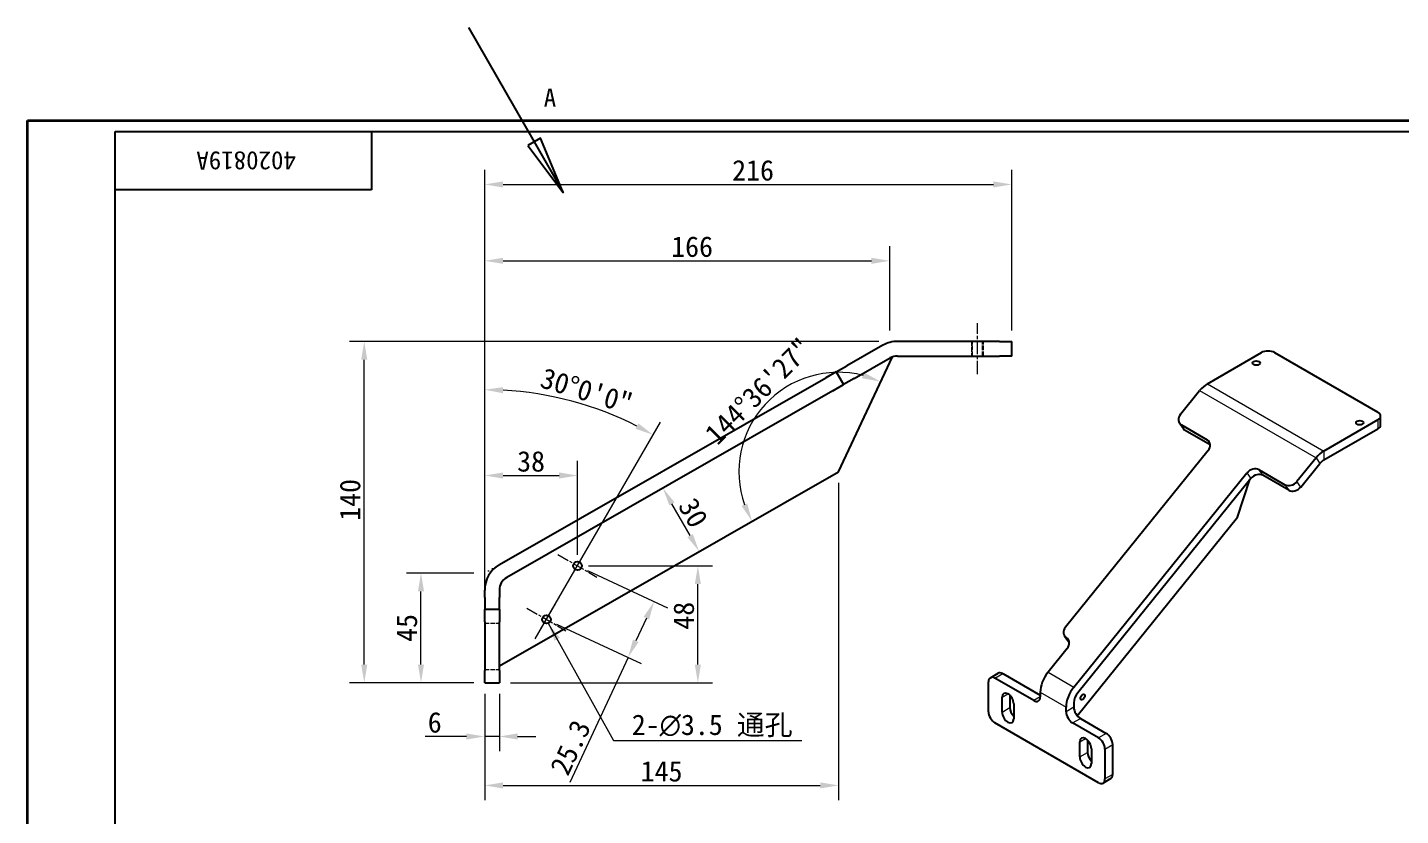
# Model space of a CAD drawing. Header units: millimetres. Extents: x 18 to 875, y 16 to 652.
# Drawn here: x 18 to 581, y 328 to 652 of the extents above; entities that cross this region are included whole.
import ezdxf

# ---------------------------------------------------------------- set-up
doc = ezdxf.new("R2010")
doc.units = ezdxf.units.MM
doc.header["$LTSCALE"] = 3
for name, pattern in [('CHAIN', [0.3543, 0.2362, -0.0295, 0.0591, -0.0295]), ('DASHED', [0.2067, 0.1654, -0.0413]), ('DOTTED', [0.0482, 0.0069, -0.0413])]:
    doc.linetypes.add(name, pattern=pattern)
for name, color, linetype, lineweight, true_color in [('中心标记 (ISO)', 1, 'CHAIN', 18, 0xff0000), ('中心线 (ISO)', 1, 'CHAIN', 18, 0xff0000), ('剖切线 (ISO)', 7, 'CHAIN', 25, 0x008000), ('尺寸 (ISO)', 7, 'Continuous', 18, 0x008000), ('符号 (ISO)', 7, 'Continuous', 18, 0x008000), ('隐藏 (ISO)', 5, 'DASHED', 18, 0x0000ff)]:
    doc.layers.add(name, color=color, linetype=linetype, lineweight=lineweight, true_color=true_color)
for name, color, linetype, lineweight in [('可见 (ISO)', 7, 'Continuous', 25), ('可见窄的 (ISO)', 7, 'Continuous', 18), ('图框 (ISO)', 7, 'Continuous', 35), ('草图几何图元 (ISO)', 7, 'Continuous', 18)]:
    doc.layers.add(name, color=color, linetype=linetype, lineweight=lineweight)
doc.styles.add('HZ_33', font='simfang.ttf')
doc.styles.add('文本样式74', font='SimSun.ttf')
doc.styles.add('最新国标', font='simfang.ttf')
doc.dimstyles.new('默认 (GB)', dxfattribs={"dimscale": 3, "dimtxt": 2.8, "dimasz": 2.5, "dimexe": 2, "dimexo": 1.5, "dimgap": 0.5, "dimtad": 1, "dimtoh": 1, "dimdsep": 46, "dimtxsty": '最新国标', "dimcen": 0.09, "dimdle": 10, "dimclrd": 256, "dimclre": 256, "dimclrt": 256, "dimaunit": 1, "dimadec": 3, "dimazin": 2, "dimtfac": 0.535714, "dimtmove": 0, "dimatfit": 3, "dimfxl": 0, "dimtolj": 1, "dimtzin": 0, "dimlwd": -1, "dimlwe": -1, "dimarcsym": 0})
doc.dimstyles.new('默认 (GB)$7', dxfattribs={"dimscale": 3, "dimtxt": 2.8, "dimasz": 2.5, "dimexe": 2, "dimexo": 1.5, "dimgap": 0.5, "dimtad": 1, "dimtoh": 1, "dimdsep": 46, "dimtxsty": '最新国标', "dimcen": 0.09, "dimdle": 10, "dimclrd": 256, "dimclre": 256, "dimclrt": 256, "dimaunit": 1, "dimadec": 3, "dimazin": 2, "dimtfac": 0.535714, "dimtmove": 0, "dimatfit": 3, "dimfxl": 0, "dimtolj": 1, "dimtzin": 0, "dimlwd": -1, "dimlwe": -1, "dimarcsym": 0})

# ---------------------------------------------------------------- blocks, each defined once
blk = doc.blocks.new('图框 最新国标')
at = {"layer": '图框 (ISO)'}
for p, q in [((6, 7), (6, 204.5)), ((6, 204.5), (291.5, 204.5))]:
    blk.add_line(p, q, dxfattribs=at)
at = {"layer": '图框 (ISO)', "color": 7, "linetype": 'Continuous', "lineweight": 25}
for p, q in [((18, 203), (290, 203)), ((18, 7), (18, 203)), ((18, 203), (290, 203)), ((53, 203), (53, 195)), ((53, 195), (18, 195))]:
    blk.add_line(p, q, dxfattribs=at)
at = {"layer": '图框 (ISO)', "style": '文本样式74'}
blk.add_attdef('零件代号_001', (42.68, 200.25), '', height=2.5, rotation=180, dxfattribs=at)
blk = doc.blocks.new('*D5')
at = {"layer": 'Defpoints', "color": 0, "transparency": 16777216}
for p in [(179.31, 427.9), (205.43, 427.9), (205.43, 382.9)]:
    blk.add_point(p, dxfattribs=at)
at = {"layer": '尺寸 (ISO)', "color": 116, "true_color": 0x00803f, "transparency": 16777216}
for p, q in [((200.93, 427.9), (173.31, 427.9)), ((179.31, 390.4), (179.31, 420.4)), ((200.93, 382.9), (173.31, 382.9))]:
    blk.add_line(p, q, dxfattribs=at)
for points in [[(178.06, 420.4), (180.56, 420.4), (179.31, 427.9)], [(178.06, 390.4), (180.56, 390.4), (179.31, 382.9)]]:
    blk.add_solid(points, dxfattribs=at)
at = {"layer": '尺寸 (ISO)', "transparency": 16777216, "insert": (173.56, 405.4), "char_height": 8.4, "attachment_point": 5, "rotation": 90, "style": '最新国标'}
blk.add_mtext('\\A1;45', dxfattribs=at)
blk = doc.blocks.new('*D6')
at = {"layer": 'Defpoints', "color": 0, "transparency": 16777216}
for p in [(156.04, 522.9), (371.43, 522.9), (205.43, 382.9)]:
    blk.add_point(p, dxfattribs=at)
at = {"layer": '尺寸 (ISO)', "color": 116, "true_color": 0x00803f, "transparency": 16777216}
for p, q in [((366.93, 522.9), (150.04, 522.9)), ((156.04, 390.4), (156.04, 515.4)), ((200.93, 382.9), (150.04, 382.9))]:
    blk.add_line(p, q, dxfattribs=at)
for points in [[(154.79, 515.4), (157.29, 515.4), (156.04, 522.9)], [(154.79, 390.4), (157.29, 390.4), (156.04, 382.9)]]:
    blk.add_solid(points, dxfattribs=at)
at = {"layer": '尺寸 (ISO)', "transparency": 16777216, "insert": (150.29, 457.9), "char_height": 8.4, "attachment_point": 5, "rotation": 90, "style": '最新国标'}
blk.add_mtext('\\A1;140', dxfattribs=at)
blk = doc.blocks.new('*D7')
at = {"layer": 'Defpoints', "color": 0, "transparency": 16777216}
for p in [(371.43, 555.94), (371.43, 522.9), (205.43, 427.9)]:
    blk.add_point(p, dxfattribs=at)
at = {"layer": '尺寸 (ISO)', "color": 116, "true_color": 0x00803f, "transparency": 16777216}
for p, q in [((205.43, 432.4), (205.43, 561.94)), ((371.43, 527.4), (371.43, 561.94)), ((212.93, 555.94), (363.93, 555.94))]:
    blk.add_line(p, q, dxfattribs=at)
for points in [[(212.93, 557.19), (212.93, 554.69), (205.43, 555.94)], [(363.93, 557.19), (363.93, 554.69), (371.43, 555.94)]]:
    blk.add_solid(points, dxfattribs=at)
at = {"layer": '尺寸 (ISO)', "transparency": 16777216, "insert": (290.43, 561.69), "char_height": 8.4, "attachment_point": 5, "style": '最新国标'}
blk.add_mtext('\\A1;166', dxfattribs=at)
blk = doc.blocks.new('*D8')
at = {"layer": 'Defpoints', "color": 0, "transparency": 16777216}
for p in [(421.43, 587.25), (421.43, 522.9), (205.43, 427.9)]:
    blk.add_point(p, dxfattribs=at)
at = {"layer": '尺寸 (ISO)', "color": 116, "true_color": 0x00803f, "transparency": 16777216}
for p, q in [((205.43, 432.4), (205.43, 593.25)), ((421.43, 527.4), (421.43, 593.25)), ((212.93, 587.25), (413.93, 587.25))]:
    blk.add_line(p, q, dxfattribs=at)
for points in [[(212.93, 588.5), (212.93, 586), (205.43, 587.25)], [(413.93, 588.5), (413.93, 586), (421.43, 587.25)]]:
    blk.add_solid(points, dxfattribs=at)
at = {"layer": '尺寸 (ISO)', "transparency": 16777216, "insert": (315.43, 593), "char_height": 8.4, "attachment_point": 5, "style": '最新国标'}
blk.add_mtext('\\A1;216', dxfattribs=at)
blk = doc.blocks.new('*D9')
at = {"layer": 'Defpoints', "color": 0, "transparency": 16777216}
for p in [(205.43, 382.9), (211.43, 382.9), (211.43, 360.89)]:
    blk.add_point(p, dxfattribs=at)
at = {"layer": '尺寸 (ISO)', "color": 116, "true_color": 0x00803f, "transparency": 16777216}
for p, q in [((205.43, 378.4), (205.43, 354.89)), ((211.43, 378.4), (211.43, 354.89)), ((197.93, 360.89), (180.99, 360.89)), ((211.43, 360.89), (205.43, 360.89)), ((218.93, 360.89), (226.43, 360.89))]:
    blk.add_line(p, q, dxfattribs=at)
for points in [[(197.93, 362.14), (197.93, 359.64), (205.43, 360.89)], [(218.93, 362.14), (218.93, 359.64), (211.43, 360.89)]]:
    blk.add_solid(points, dxfattribs=at)
at = {"layer": '尺寸 (ISO)', "transparency": 16777216, "insert": (184.96, 366.63), "char_height": 8.4, "attachment_point": 5, "style": '最新国标'}
blk.add_mtext('\\A1;6', dxfattribs=at)
blk = doc.blocks.new('*D10')
at = {"layer": 'Defpoints', "color": 0, "transparency": 16777216}
for p in [(278.45, 462.78), (275.32, 460.98), (280.93, 429.63)]:
    blk.add_point(p, dxfattribs=at)
at = {"layer": '尺寸 (ISO)', "color": 116, "true_color": 0x00803f, "transparency": 16777216}
blk.add_line((289.63, 443.25), (282.17, 456.27), dxfattribs=at)
for points in [[(283.26, 456.89), (281.09, 455.65), (278.45, 462.78)], [(290.71, 443.87), (288.54, 442.63), (293.35, 436.74)]]:
    blk.add_solid(points, dxfattribs=at)
at = {"layer": '尺寸 (ISO)', "transparency": 16777216, "insert": (290.89, 452.61), "char_height": 8.4, "attachment_point": 5, "rotation": 299.782, "style": '最新国标'}
blk.add_mtext('\\A1;30', dxfattribs=at)
blk = doc.blocks.new('*D11')
at = {"layer": 'Defpoints', "color": 0, "transparency": 16777216}
for p in [(350.43, 469.4), (205.43, 382.9), (350.43, 340.82)]:
    blk.add_point(p, dxfattribs=at)
at = {"layer": '尺寸 (ISO)', "color": 116, "true_color": 0x00803f, "transparency": 16777216}
for p, q in [((350.43, 464.9), (350.43, 334.82)), ((205.43, 378.4), (205.43, 334.82)), ((212.93, 340.82), (342.93, 340.82))]:
    blk.add_line(p, q, dxfattribs=at)
for points in [[(212.93, 342.07), (212.93, 339.57), (205.43, 340.82)], [(342.93, 342.07), (342.93, 339.57), (350.43, 340.82)]]:
    blk.add_solid(points, dxfattribs=at)
at = {"layer": '尺寸 (ISO)', "transparency": 16777216, "insert": (277.93, 346.57), "char_height": 8.4, "attachment_point": 5, "style": '最新国标'}
blk.add_mtext('\\A1;145', dxfattribs=at)
blk = doc.blocks.new('*D12')
at = {"layer": 'Defpoints', "color": 0, "transparency": 16777216}
for p in [(311.69, 482.3), (352.32, 473.49), (350.43, 469.4), (211.43, 389.85)]:
    blk.add_point(p, dxfattribs=at)
at = {"layer": '尺寸 (ISO)', "color": 116, "true_color": 0x00803f, "transparency": 16777216}
blk.add_arc((350.43, 469.4), 40.83, 75.7146, 199.2419, dxfattribs=at)
for points in [[(360.92, 510.15), (360.08, 507.79), (367.57, 506.46)], [(313.02, 456.47), (310.74, 455.43), (314.99, 449.12)]]:
    blk.add_solid(points, dxfattribs=at)
at = {"layer": '尺寸 (ISO)', "transparency": 16777216, "insert": (317.64, 502.48), "char_height": 8.4, "attachment_point": 5, "rotation": 44.7517, "style": '最新国标'}
blk.add_mtext('\\A1;144°36\'27"', dxfattribs=at)
blk = doc.blocks.new('*D13')
at = {"layer": 'Defpoints', "color": 0, "transparency": 16777216}
for p in [(243.43, 430.9), (292.8, 430.9), (211.43, 382.9)]:
    blk.add_point(p, dxfattribs=at)
at = {"layer": '尺寸 (ISO)', "color": 116, "true_color": 0x00803f, "transparency": 16777216}
for p, q in [((247.93, 430.9), (298.8, 430.9)), ((292.8, 390.4), (292.8, 423.4)), ((215.93, 382.9), (298.8, 382.9))]:
    blk.add_line(p, q, dxfattribs=at)
for points in [[(291.55, 423.4), (294.05, 423.4), (292.8, 430.9)], [(291.55, 390.4), (294.05, 390.4), (292.8, 382.9)]]:
    blk.add_solid(points, dxfattribs=at)
at = {"layer": '尺寸 (ISO)', "transparency": 16777216, "insert": (287.06, 410.4), "char_height": 8.4, "attachment_point": 5, "rotation": 90, "style": '最新国标'}
blk.add_mtext('\\A1;48', dxfattribs=at)
blk = doc.blocks.new('*D14')
at = {"layer": 'Defpoints', "color": 0, "transparency": 16777216}
for p in [(229.39, 500.99), (205.43, 408.59), (226.1, 400.89), (205.43, 365.08)]:
    blk.add_point(p, dxfattribs=at)
at = {"layer": '尺寸 (ISO)', "color": 116, "true_color": 0x00803f, "transparency": 16777216}
for p, q in [((205.43, 413.09), (205.43, 509.08)), ((228.35, 404.79), (277.43, 489.79))]:
    blk.add_line(p, q, dxfattribs=at)
blk.add_arc((205.43, 365.08), 138, 63.1143, 86.8857, dxfattribs=at)
for points in [[(212.89, 501.63), (212.96, 504.13), (205.43, 503.08)], [(268.43, 489.26), (267.24, 487.07), (274.43, 484.59)]]:
    blk.add_solid(points, dxfattribs=at)
at = {"layer": '尺寸 (ISO)', "transparency": 16777216, "insert": (247.22, 502.62), "char_height": 8.4, "attachment_point": 5, "rotation": 343.0996, "style": '最新国标'}
blk.add_mtext('\\A1;30°0\'0"', dxfattribs=at)
blk = doc.blocks.new('*D15')
at = {"layer": 'Defpoints', "color": 0, "transparency": 16777216}
for p in [(243.43, 467.9), (205.43, 427.9), (243.43, 430.9)]:
    blk.add_point(p, dxfattribs=at)
at = {"layer": '尺寸 (ISO)', "color": 116, "true_color": 0x00803f, "transparency": 16777216}
for p, q in [((205.43, 432.4), (205.43, 473.9)), ((243.43, 435.4), (243.43, 473.9)), ((212.93, 467.9), (235.93, 467.9))]:
    blk.add_line(p, q, dxfattribs=at)
for points in [[(212.93, 469.15), (212.93, 466.65), (205.43, 467.9)], [(235.93, 469.15), (235.93, 466.65), (243.43, 467.9)]]:
    blk.add_solid(points, dxfattribs=at)
at = {"layer": '尺寸 (ISO)', "transparency": 16777216, "insert": (224.43, 473.65), "char_height": 8.4, "attachment_point": 5, "style": '最新国标'}
blk.add_mtext('\\A1;38', dxfattribs=at)
blk = doc.blocks.new('二维转换剖视图0')
at = {"layer": '剖切线 (ISO)', "linetype": 'Continuous'}
for p, q in [((66.28, 217.21), (75.22, 201.59)), ((76.09, 202.08), (74.35, 201.09)), ((74.35, 201.09), (79.19, 194.64)), ((75.22, 201.59), (79.19, 194.64)), ((79.19, 194.64), (76.09, 202.08))]:
    blk.add_line(p, q, dxfattribs=at)
at = {"layer": '剖切线 (ISO)', "linetype": 'Continuous', "flags": 128}
blk.add_lwpolyline([(74.35, 201.09), (79.19, 194.64), (76.09, 202.08), (74.35, 201.09)], dxfattribs=at)
at = {"layer": '剖切线 (ISO)'}
blk.add_solid([(74.35, 201.09), (79.19, 194.64), (76.09, 202.08), (74.35, 201.09)], dxfattribs=at)
at = {"layer": '剖切线 (ISO)', "insert": (76.54, 206.36), "char_height": 2.5, "attachment_point": 7, "style": 'HZ_33'}
blk.add_mtext('A', dxfattribs=at)
blk = doc.blocks.new('*D37')
at = {"layer": 'Defpoints', "color": 0, "transparency": 16777216}
for p in [(243.43, 430.9), (230.73, 408.9), (264.17, 393.31)]:
    blk.add_point(p, dxfattribs=at)
at = {"layer": '尺寸 (ISO)', "color": 116, "true_color": 0x00803f, "transparency": 16777216}
for p, q in [((247.5, 429), (280.3, 413.7)), ((234.8, 407), (269.61, 390.77)), ((271.7, 409.44), (267.34, 400.1)), ((264.17, 393.31), (240.29, 342.08))]:
    blk.add_line(p, q, dxfattribs=at)
for points in [[(270.56, 409.97), (272.83, 408.91), (274.87, 416.24)], [(266.21, 400.63), (268.48, 399.58), (264.17, 393.31)]]:
    blk.add_solid(points, dxfattribs=at)
at = {"layer": '尺寸 (ISO)', "transparency": 16777216, "insert": (240.59, 356.39), "char_height": 8.4, "attachment_point": 5, "rotation": 65, "style": '最新国标'}
blk.add_mtext('\\A1;25.3', dxfattribs=at)

msp = doc.modelspace()

# ---------------------------------------------------------------- linework, layer by layer
at = {"layer": '中心标记 (ISO)', "ltscale": 6.852346}
for p, q in [((235.4155, 435.5245), (251.4369, 426.2745)), ((222.7155, 413.5275), (238.7369, 404.2775))]:
    msp.add_line(p, q, dxfattribs=at)
at = {"layer": '中心线 (ISO)', "ltscale": 7.778352}
msp.add_line((407.4262, 509.3995), (407.4262, 530.3995), dxfattribs=at)
at = {"layer": '中心线 (ISO)', "ltscale": 23.990969}
msp.add_line((226.1012, 400.8917), (248.0512, 438.9102), dxfattribs=at)
at = {"layer": '可见 (ISO)'}
for p, q in [((368.6567, 521.3146), (353.8849, 512.8608)), ((416.4262, 522.8995), (374.6171, 522.8995)), ((416.4262, 522.8995), (421.4262, 522.8995)), ((421.4262, 516.8995), (421.4262, 522.8995)), ((501.6471, 505.5096), (523.8197, 518.311)), ((529.123, 518.311), (571.5494, 493.8161)), ((349.5453, 510.3773), (353.8849, 512.8608)), ((350.4262, 469.403), (372.6361, 516.563)), ((356.8651, 507.6533), (371.6369, 516.107)), ((374.6171, 516.8995), (416.4262, 516.8995)), ((421.4262, 516.8995), (416.4262, 516.8995)), ((211.4658, 431.3559), (345.2057, 507.8938)), ((349.5453, 510.3773), (345.2057, 507.8938)), ((349.5453, 510.3773), (352.5255, 505.1698)), ((356.8651, 507.6533), (352.5255, 505.1698)), ((348.1859, 502.6863), (214.446, 426.1484)), ((348.1859, 502.6863), (352.5255, 505.1698)), ((490.6521, 493.0143), (498.4861, 502.714)), ((571.5494, 490.7542), (549.3768, 477.9529)), ((572.6477, 488.6109), (572.6477, 492.2851)), ((491.8039, 487.0682), (490.2234, 489.3447)), ((491.0023, 488.6338), (501.6089, 482.51)), ((502.8176, 480.4483), (492.5828, 486.3573)), ((549.3768, 474.2786), (571.5494, 487.08)), ((501.9592, 478.1295), (443.503, 405.7507)), ((546.2158, 475.1573), (538.3818, 465.4575)), ((539.9623, 463.181), (547.7963, 472.8808)), ((211.4262, 389.8548), (350.4262, 469.403)), ((446.9428, 381.125), (517.8691, 468.944)), ((522.8222, 470.2626), (533.4288, 464.1389)), ((535.0093, 461.8624), (524.4026, 467.9861)), ((519.4496, 466.6675), (448.5233, 378.8485)), ((514.0086, 450.7991), (519.107, 466.2433)), ((448.2799, 369.4156), (514.0086, 450.7991)), ((205.4262, 417.8995), (205.4262, 420.9408)), ((205.4262, 417.8995), (205.4262, 412.8995)), ((211.4262, 420.9408), (211.4262, 417.8995)), ((211.4262, 412.8995), (211.4262, 417.8995)), ((211.4262, 412.8995), (205.4262, 412.8995)), ((205.4262, 407.8995), (205.4262, 412.8995)), ((211.4262, 412.8995), (211.4262, 407.8995)), ((205.4262, 407.8995), (205.4262, 387.8995)), ((211.4262, 387.8995), (211.4262, 407.8995)), ((443.0743, 402.0811), (444.6548, 399.8047)), ((444.2035, 396.9897), (436.3362, 387.2487)), ((205.4262, 382.8995), (205.4262, 387.8995)), ((205.4262, 382.8995), (211.4262, 382.8995)), ((211.4262, 387.8995), (211.4262, 382.8995)), ((411.92, 371.0354), (411.92, 383.2829)), ((412.6967, 384.9995), (415.8786, 386.8366)), ((430.4816, 375.6282), (414.5717, 384.8138)), ((417.7536, 386.6509), (433.1332, 377.7715)), ((420.6705, 377.767), (420.6705, 372.7194)), ((433.1332, 379.0216), (433.1332, 377.1591)), ((417.4885, 370.8823), (417.4885, 377.006)), ((422.2615, 374.2504), (422.2615, 368.1266)), ((443.7398, 371.0354), (443.7398, 372.8978)), ((446.9218, 374.7349), (446.9218, 372.8725)), ((456.9981, 341.9477), (414.5717, 366.4426)), ((456.9981, 360.3189), (446.3915, 366.4426)), ((449.5735, 368.2797), (460.1801, 362.156)), ((449.3083, 352.5111), (449.3083, 358.6349)), ((452.4903, 359.3958), (452.4903, 354.3483)), ((454.0813, 355.8792), (454.0813, 349.7555)), ((459.6497, 355.7261), (459.6497, 343.4786)), ((462.8317, 345.3158), (462.8317, 357.5632)), ((462.0551, 343.5991), (458.8731, 341.762))]:
    msp.add_line(p, q, dxfattribs=at)
for centre in [(243.4262, 430.8995), (230.7262, 408.9025)]:
    msp.add_circle(centre, 1.75, dxfattribs=at)
for centre, radius, start, end in [((374.6171, 510.8995), 12, 90, 119.782038), ((374.6171, 510.8995), 6, 90, 119.782038), ((217.4262, 420.9408), 12, 119.782038, 180), ((217.4262, 420.9408), 6, 119.782038, 180)]:
    msp.add_arc(centre, radius, start, end, dxfattribs=at)
for centre, major_axis, ratio, start_param, end_param in [((526.4713, 516.78), (3.75, 0), 0.57735027, 0.78539816, 2.35619449), ((501.6471, 498.1611), (4.5, 7.7942), 0.57735027, 0.78539816, 1.30519279), ((493.3038, 491.4833), (-3.0804, -2.1386), 0.78786552, 5.06784096, 6.63863729), ((568.8977, 492.2851), (3.75, 0), 0.57735027, 5.49778714, 7.06858347), ((494.8843, 489.2069), (-3.0804, -2.1386), 0.78786552, 0, 0.35545198), ((568.8977, 488.6109), (3.75, 0), 0.57735027, 5.49778714, 6.28318531), ((499.3075, 479.6605), (3.0804, 2.1386), 0.78786552, 5.06784096, 6.63863729), ((549.3768, 470.6044), (-4.5, -7.7942), 0.57735027, 3.92699082, 4.44678544), ((549.3768, 470.6044), (2.25, 3.8971), 0.57735027, 0.78539816, 1.30519279), ((520.5207, 467.413), (3.0804, 2.1386), 0.78786552, 0.35545198, 1.92624831), ((522.1012, 465.1366), (3.0804, 2.1386), 0.78786552, 0.35545198, 1.92624831), ((535.7302, 466.9884), (-3.0804, -2.1386), 0.78786552, 0.35545198, 1.92624831), ((537.3107, 464.712), (-3.0804, -2.1386), 0.78786552, 0.35545198, 1.92624831), ((446.1547, 404.2198), (-3.0804, -2.1386), 0.78786552, 5.06784096, 6.63863729), ((441.5518, 398.5207), (3.0804, 2.1386), 0.78786552, 5.06784096, 6.63863729), ((447.7352, 401.9433), (-3.0804, -2.1386), 0.78786552, 0, 0.20405135), ((414.5717, 381.7519), (-1.875, 3.2476), 0.57735027, 5.49778714, 7.06858347), ((417.7536, 383.589), (-1.875, 3.2476), 0.57735027, 5.49778714, 6.28318531), ((439.4972, 382.6958), (-4.5, -7.7942), 0.57735027, 4.44678544, 5.49778714), ((419.875, 375.6282), (-1.6875, 2.9228), 0.57735027, 3.92699082, 7.06858347), ((430.4816, 378.6901), (1.875, -3.2476), 0.57735027, 5.49778714, 7.06858347), ((450.1038, 376.5721), (4.5, 7.7942), 0.57735027, 1.30519279, 2.35619449), ((450.1038, 376.5721), (-2.25, -3.8971), 0.57735027, 4.44678544, 5.49778714), ((423.0569, 371.3416), (1.6875, -2.9228), 0.57735027, 3.92699082, 5.15795023), ((449.5735, 371.3416), (-1.875, 3.2476), 0.57735027, 0.78539816, 2.35619449), ((414.5717, 369.5045), (-1.875, 3.2476), 0.57735027, 0.78539816, 2.35619449), ((419.875, 369.5045), (1.6875, -2.9228), 0.57735027, 3.92699082, 7.06858347), ((446.3915, 369.5045), (1.875, -3.2476), 0.57735027, 3.92699082, 5.49778714), ((451.6948, 357.257), (-1.6875, 2.9228), 0.57735027, 3.92699082, 7.06858347), ((456.9981, 357.257), (1.875, -3.2476), 0.57735027, 0.78539816, 2.35619449), ((460.1801, 359.0941), (-1.875, 3.2476), 0.57735027, 3.92699082, 5.49778714), ((451.6948, 351.1333), (1.6875, -2.9228), 0.57735027, 3.92699082, 7.06858347), ((454.8768, 352.9704), (1.6875, -2.9228), 0.57735027, 3.92699082, 5.15795023), ((456.9981, 345.0096), (1.875, -3.2476), 0.57735027, 5.49778714, 7.06858347), ((460.1801, 346.8467), (1.875, -3.2476), 0.57735027, 0, 0.78539816)]:
    msp.add_ellipse(centre, major_axis=major_axis, ratio=ratio, start_param=start_param, end_param=end_param, dxfattribs=at)
for centre, major_axis in [((521.6983, 514.0244), (1.5502, 0)), ((564.1248, 489.5295), (1.5502, 0)), ((450.528, 377.0997), (0.6563, 1.1367))]:
    msp.add_ellipse(centre, major_axis=major_axis, ratio=0.57735027, dxfattribs=at)
at = {"layer": '可见窄的 (ISO)'}
for p, q in [((498.4861, 502.714), (546.2158, 475.1573)), ((501.6471, 505.5096), (549.3768, 477.9529)), ((571.5494, 490.7542), (571.5494, 487.08)), ((492.5828, 486.3573), (491.0023, 488.6338)), ((501.6089, 482.51), (502.7817, 480.8208)), ((546.2158, 475.1573), (547.7963, 472.8808)), ((549.3768, 477.9529), (549.3768, 474.2786)), ((517.8691, 468.944), (519.4496, 466.6675)), ((524.4026, 467.9861), (522.8222, 470.2626)), ((533.4288, 464.1389), (535.0093, 461.8624)), ((539.9623, 463.181), (538.3818, 465.4575)), ((443.8532, 401.3702), (445.026, 399.681)), ((414.5717, 384.8138), (417.7536, 386.6509)), ((436.3362, 387.2487), (446.9428, 381.125)), ((417.4885, 377.006), (419.875, 378.3839)), ((433.1332, 377.1591), (430.4816, 375.6282)), ((433.1332, 379.0216), (443.7398, 372.8978)), ((417.4885, 370.8823), (420.6705, 372.7194)), ((446.9218, 372.8725), (443.7398, 371.0354)), ((446.3915, 366.4426), (449.5735, 368.2797)), ((460.1801, 362.156), (456.9981, 360.3189)), ((449.3083, 358.6349), (451.6948, 360.0127)), ((459.6497, 355.7261), (462.8317, 357.5632)), ((449.3083, 352.5111), (452.4903, 354.3483)), ((462.8317, 345.3158), (459.6497, 343.4786))]:
    msp.add_line(p, q, dxfattribs=at)
at = {"layer": '草图几何图元 (ISO)', "linetype": 'DOTTED', "ltscale": 13.409245}
msp.add_line((352.9145, 512.3055), (371.4262, 522.8995), dxfattribs=at)
at = {"layer": '草图几何图元 (ISO)', "linetype": 'DOTTED', "ltscale": 13.507209}
msp.add_line((392.9108, 522.8995), (371.4262, 522.8995), dxfattribs=at)
at = {"layer": '草图几何图元 (ISO)', "linetype": 'DOTTED', "ltscale": 12.612449}
msp.add_line((224.4208, 438.7699), (205.4262, 427.8995), dxfattribs=at)
at = {"layer": '草图几何图元 (ISO)', "linetype": 'DOTTED', "ltscale": 13.355289}
msp.add_line((205.4262, 408.5878), (205.4262, 427.8995), dxfattribs=at)
at = {"layer": '隐藏 (ISO)', "ltscale": 3.809293}
for p, q in [((404.9262, 522.8995), (404.9262, 516.8995)), ((405.3592, 516.8995), (405.3592, 522.8995)), ((409.4932, 516.8995), (409.4932, 522.8995)), ((409.9262, 516.8995), (409.9262, 522.8995)), ((205.4262, 407.3995), (211.4262, 407.3995)), ((205.4262, 388.3995), (211.4262, 388.3995))]:
    msp.add_line(p, q, dxfattribs=at)
at = {"layer": '隐藏 (ISO)', "ltscale": 0.392656}
msp.add_line((371.6369, 516.107), (372.1738, 516.4143), dxfattribs=at)
at = {"layer": '隐藏 (ISO)', "ltscale": 0.111165}
msp.add_line((372.6361, 516.563), (372.7107, 516.7216), dxfattribs=at)

# ---------------------------------------------------------------- block references
at = {"xscale": 3, "yscale": 3, "zscale": 3}
msp.add_blockref('图框 最新国标', (0, 0), dxfattribs=at).add_auto_attribs({'零件代号_001': '4020819A'})
at = {"layer": '剖切线 (ISO)', "xscale": 3, "yscale": 3, "zscale": 3}
msp.add_blockref('二维转换剖视图0', (0, 0), dxfattribs=at)

# ---------------------------------------------------------------- texts
at = {"layer": '符号 (ISO)', "insert": (265.7247, 360.58), "char_height": 8.4, "width": 73.013614, "attachment_point": 7, "line_spacing_factor": 0.49, "style": '最新国标'}
msp.add_mtext('2-\\fAIGDT|b0|i0;{\\H8.4000;n}\\fFangSong|b0|i0;{\\H8.4000;3.5 通孔}', dxfattribs=at)

# ---------------------------------------------------------------- dimensions: what is measured, and where the dimension line sits
at = {"layer": '尺寸 (ISO)', "color": 116, "true_color": 0x00803f}
dim = msp.add_linear_dim(base=(421.4262, 587.2546), p1=(205.4262, 427.8995), p2=(421.4262, 522.8995), dimstyle='默认 (GB)', override={"dimgap": 0.5, "dimtoh": 0, "dimdec": 2, "dimtol": 0, "dimlim": 0, "dimtp": 0, "dimtm": 0, "dimtdec": 2, "dimtofl": 0, "dimatfit": 1}, dxfattribs=at)
dim.commit()
dim.dimension.update_dxf_attribs({"geometry": '*D8', "text_midpoint": (315.4262, 587.2546), "dimtype": 160})
for base, p1, p2, angle, override, picture, middle in [((371.4262, 555.9399), (205.4262, 427.8995), (371.4262, 522.8995), 180, {"dimgap": 0.5, "dimtoh": 0, "dimdec": 2, "dimtol": 0, "dimlim": 0, "dimtp": 0, "dimtm": 0, "dimtdec": 2, "dimtofl": 0, "dimatfit": 1}, '*D7', (290.4262, 555.9399)), ((156.0394, 522.8995), (205.4262, 382.8995), (371.4262, 522.8995), 270, {"dimgap": 0.5, "dimtoh": 0, "dimdec": 2, "dimtol": 0, "dimlim": 0, "dimtp": 0, "dimtm": 0, "dimtdec": 2, "dimtofl": 0, "dimatfit": 1}, '*D6', (156.0394, 457.8995)), ((243.4262, 467.8995), (205.4262, 427.8995), (243.4262, 430.8995), 180, {"dimgap": 0.5, "dimtoh": 0, "dimdec": 2, "dimtol": 0, "dimlim": 0, "dimtp": 0, "dimtm": 0, "dimtdec": 2, "dimtofl": 0, "dimatfit": 1}, '*D15', (224.4262, 467.8995)), ((350.4262, 340.8219), (205.4262, 382.8995), (350.4262, 469.403), 180, {"dimgap": 0.5, "dimtoh": 0, "dimdec": 2, "dimtol": 0, "dimlim": 0, "dimtp": 0, "dimtm": 0, "dimtdec": 2, "dimtofl": 0, "dimatfit": 1}, '*D11', (277.9262, 340.8219)), ((278.4494, 462.7769), (280.9262, 429.6289), (275.3169, 460.9841), 119.782038, {"dimgap": 0.5, "dimtoh": 0, "dimdec": 2, "dimse1": 1, "dimse2": 1, "dimtol": 0, "dimlim": 0, "dimtp": 0, "dimtm": 0, "dimtdec": 2, "dimtofl": 0, "dimatfit": 1}, '*D10', (285.9, 449.758)), ((179.3121, 427.8995), (205.4262, 382.8995), (205.4262, 427.8995), 270, {"dimgap": 0.5, "dimtoh": 0, "dimdec": 2, "dimtol": 0, "dimlim": 0, "dimtp": 0, "dimtm": 0, "dimtdec": 2, "dimtofl": 0, "dimatfit": 1}, '*D5', (179.3121, 405.3995)), ((292.8035, 430.8995), (211.4262, 382.8995), (243.4262, 430.8995), 90, {"dimgap": 0.5, "dimtoh": 0, "dimdec": 2, "dimtol": 0, "dimlim": 0, "dimtp": 0, "dimtm": 0, "dimtdec": 2, "dimtofl": 0, "dimatfit": 1}, '*D13', (292.8035, 410.3995)), ((264.173, 393.306), (243.4262, 430.8995), (230.7262, 408.9025), 245, {"dimgap": 0.5, "dimtoh": 0, "dimdec": 2, "dimtol": 0, "dimlim": 0, "dimtp": 0, "dimtm": 0, "dimtdec": 2, "dimtofl": 0, "dimatfit": 2}, '*D37', (245.819, 353.9457)), ((211.4262, 360.886), (205.4262, 382.8995), (211.4262, 382.8995), 180, {"dimgap": 0.5, "dimtoh": 0, "dimdec": 2, "dimtol": 0, "dimlim": 0, "dimtp": 0, "dimtm": 0, "dimtdec": 2, "dimtofl": 1, "dimatfit": 1}, '*D9', (184.9605, 360.886))]:
    dim = msp.add_linear_dim(base=base, p1=p1, p2=p2, angle=angle, dimstyle='默认 (GB)', override=override, dxfattribs=at)
    dim.commit()
    dim.dimension.update_dxf_attribs({"geometry": picture, "text_midpoint": middle, "dimtype": 160})
for base, center, p1, p2, override, picture, middle in [((311.6907, 482.30397), (350.42619, 469.40302), (352.31554, 473.48718), (211.42619, 389.85483), {"dimgap": 0.5, "dimtoh": 0, "dimse1": 1, "dimse2": 1, "dimtol": 0, "dimlim": 0, "dimtp": 0, "dimtm": 0, "dimtdec": 2}, '*D12', (321.68227, 498.39716)), ((229.3896, 500.985), (205.4262, 365.0816), (226.1012, 400.8917), (205.4262, 408.5878), {"dimgap": 0.5, "dimtoh": 0, "dimtol": 0, "dimlim": 0, "dimtp": 0, "dimtm": 0, "dimtdec": 2}, '*D14', (245.544, 497.1216))]:
    dim = msp.add_angular_dim_3p(base=base, center=center, p1=p1, p2=p2, dimstyle='默认 (GB)', override=override, dxfattribs=at)
    dim.commit()
    dim.dimension.update_dxf_attribs({"geometry": picture, "text_midpoint": middle, "dimtype": 165})

# ---------------------------------------------------------------- leaders
at = {"layer": '符号 (ISO)', "annotation_type": 0, "has_hookline": 1, "hookline_direction": 0, "text_width": 69.6269}
msp.add_leader([(231.474, 407.3203), (258.2247, 359.18), (265.7247, 359.18)], dimstyle='默认 (GB)$7', override={"dimgap": 0, "dimtad": 1}, dxfattribs=at)

doc.saveas('drawing.dxf')
